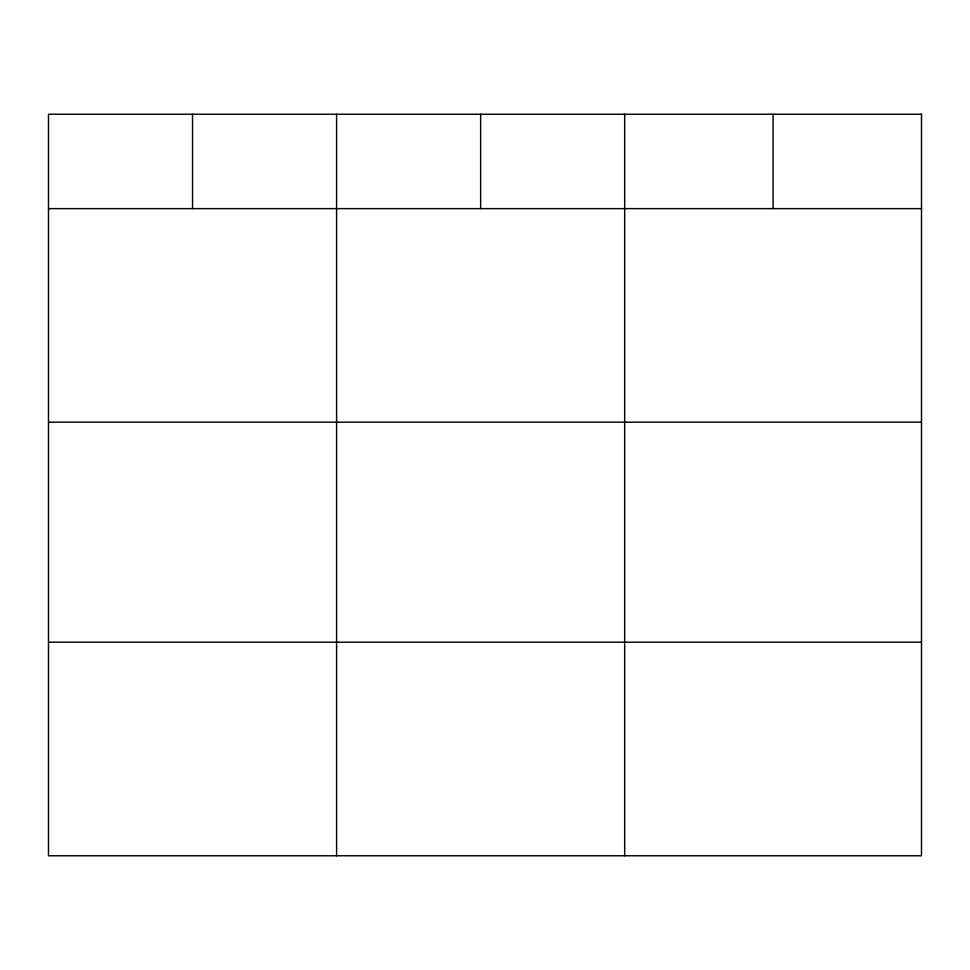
<?xml version="1.0" encoding="UTF-8"?>
<svg xmlns="http://www.w3.org/2000/svg" width="970" height="970" viewBox="0 0 970 970"><rect width="100%" height="100%" fill="white"/><g stroke="black" fill="none" stroke-linecap="round" stroke-linejoin="round"><path stroke-width="1.45" d="M48.5 208.623L921.5 208.623M48.5 422.18L921.5 422.18M48.5 642.213L921.5 642.213M773.09 114.23L773.09 208.623M624.68 114.23L624.68 855.77M480.635 114.23L480.635 208.623M336.59 114.23L336.59 855.77M192.545 114.23L192.545 208.623M921.5 114.23L48.5 114.23L48.5 855.77L921.5 855.77L921.5 114.23"/></g></svg>
